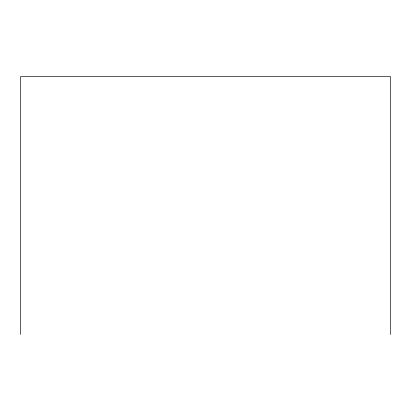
<?xml version="1.0" encoding="UTF-8"?>
<svg xmlns="http://www.w3.org/2000/svg" width="411" height="411" viewBox="0 0 411 411"><rect width="100%" height="100%" fill="white"/><g stroke="black" fill="none" stroke-linecap="round" stroke-linejoin="round"><path stroke-width="0.62" d="M390.45 334.467L390.45 76.533L20.55 76.533L20.55 334.467"/></g></svg>
